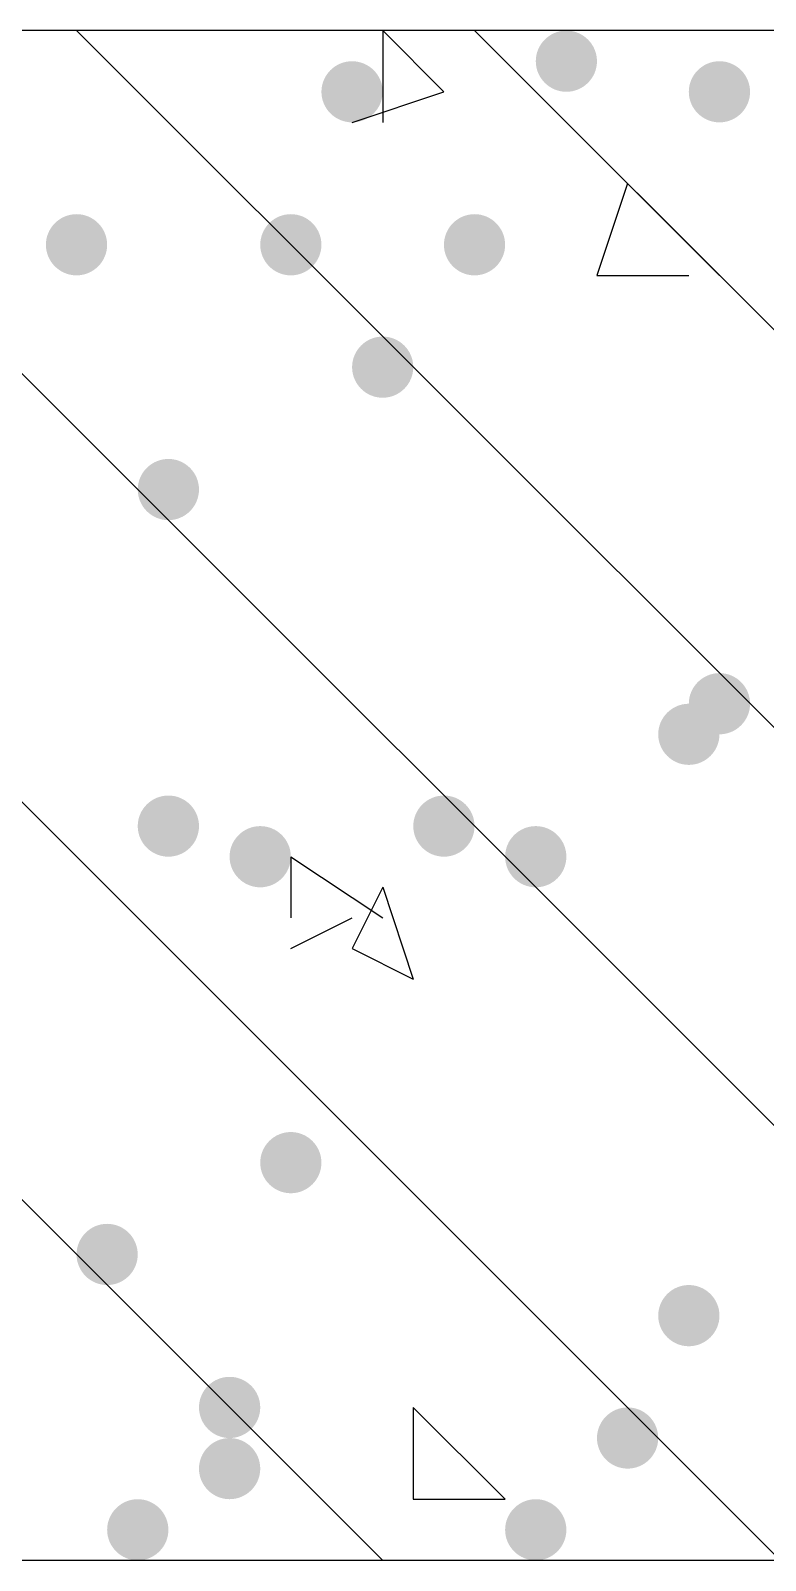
# Model space of a CAD drawing. Header units: inches. Extents: x 11 to 286, y 6 to 196.
# Drawn here: x 136.179 to 137.195, y 109.869 to 111.986 of the extents above; entities that cross this region are included whole.
import ezdxf

# ---------------------------------------------------------------- set-up
doc = ezdxf.new("R2010")
doc.units = ezdxf.units.IN
doc.header["$MEASUREMENT"] = 0
doc.layers.add('PDF_几何图形', color=7, linetype='Continuous')
doc.layers.add('PDF_实体填充', color=7, linetype='Continuous', true_color=0xffffff)

msp = doc.modelspace()

# ---------------------------------------------------------------- hatches: boundary and pattern name
at = {"layer": 'PDF_实体填充', "transparency": 33554559}
h = msp.add_hatch(color=7, dxfattribs=at)
edge = h.paths.add_edge_path(flags=0)
edge.add_spline(control_points=[(136.9624, 111.9434), (136.9624, 111.9202), (136.9434, 111.9011), (136.9201, 111.9011)], knot_values=[0, 0, 0, 0, 1, 1, 1, 1], degree=3, periodic=0)
edge.add_spline(control_points=[(136.9201, 111.9011), (136.8968, 111.9011), (136.8778, 111.9202), (136.8778, 111.9434)], knot_values=[0, 0, 0, 0, 1, 1, 1, 1], degree=3, periodic=0)
edge.add_line((136.8778, 111.9434), (136.8778, 111.9434))
edge.add_spline(control_points=[(136.8778, 111.9434), (136.8778, 111.9667), (136.8968, 111.9858), (136.9201, 111.9858)], knot_values=[0, 0, 0, 0, 1, 1, 1, 1], degree=3, periodic=0)
edge.add_spline(control_points=[(136.9201, 111.9858), (136.9434, 111.9858), (136.9624, 111.9667), (136.9624, 111.9434)], knot_values=[0, 0, 0, 0, 1, 1, 1, 1], degree=3, periodic=0)
edge.add_line((136.9624, 111.9434), (136.9624, 111.9434))
edge.add_line((136.9624, 111.9434), (136.9624, 111.9434))
h = msp.add_hatch(color=7, dxfattribs=at)
edge = h.paths.add_edge_path(flags=0)
edge.add_spline(control_points=[(136.6661, 111.9011), (136.6661, 111.8778), (136.6471, 111.8588), (136.6238, 111.8588)], knot_values=[0, 0, 0, 0, 1, 1, 1, 1], degree=3, periodic=0)
edge.add_spline(control_points=[(136.6238, 111.8588), (136.6005, 111.8588), (136.5814, 111.8778), (136.5814, 111.9011)], knot_values=[0, 0, 0, 0, 1, 1, 1, 1], degree=3, periodic=0)
edge.add_line((136.5814, 111.9011), (136.5814, 111.9011))
edge.add_spline(control_points=[(136.5814, 111.9011), (136.5814, 111.9244), (136.6005, 111.9434), (136.6238, 111.9434)], knot_values=[0, 0, 0, 0, 1, 1, 1, 1], degree=3, periodic=0)
edge.add_spline(control_points=[(136.6238, 111.9434), (136.6471, 111.9434), (136.6661, 111.9244), (136.6661, 111.9011)], knot_values=[0, 0, 0, 0, 1, 1, 1, 1], degree=3, periodic=0)
edge.add_line((136.6661, 111.9011), (136.6661, 111.9011))
edge.add_line((136.6661, 111.9011), (136.6661, 111.9011))
h = msp.add_hatch(color=7, dxfattribs=at)
edge = h.paths.add_edge_path(flags=0)
edge.add_spline(control_points=[(137.1741, 111.9011), (137.1741, 111.8778), (137.1551, 111.8588), (137.1318, 111.8588)], knot_values=[0, 0, 0, 0, 1, 1, 1, 1], degree=3, periodic=0)
edge.add_spline(control_points=[(137.1318, 111.8588), (137.1085, 111.8588), (137.0894, 111.8778), (137.0894, 111.9011)], knot_values=[0, 0, 0, 0, 1, 1, 1, 1], degree=3, periodic=0)
edge.add_line((137.0894, 111.9011), (137.0894, 111.9011))
edge.add_spline(control_points=[(137.0894, 111.9011), (137.0894, 111.9244), (137.1085, 111.9434), (137.1318, 111.9434)], knot_values=[0, 0, 0, 0, 1, 1, 1, 1], degree=3, periodic=0)
edge.add_spline(control_points=[(137.1318, 111.9434), (137.1551, 111.9434), (137.1741, 111.9244), (137.1741, 111.9011)], knot_values=[0, 0, 0, 0, 1, 1, 1, 1], degree=3, periodic=0)
edge.add_line((137.1741, 111.9011), (137.1741, 111.9011))
edge.add_line((137.1741, 111.9011), (137.1741, 111.9011))
h = msp.add_hatch(color=7, dxfattribs=at)
edge = h.paths.add_edge_path(flags=0)
edge.add_spline(control_points=[(136.2851, 111.6894), (136.2851, 111.6662), (136.2661, 111.6471), (136.2428, 111.6471)], knot_values=[0, 0, 0, 0, 1, 1, 1, 1], degree=3, periodic=0)
edge.add_spline(control_points=[(136.2428, 111.6471), (136.2195, 111.6471), (136.2004, 111.6662), (136.2004, 111.6894)], knot_values=[0, 0, 0, 0, 1, 1, 1, 1], degree=3, periodic=0)
edge.add_line((136.2004, 111.6894), (136.2004, 111.6894))
edge.add_spline(control_points=[(136.2004, 111.6894), (136.2004, 111.7127), (136.2195, 111.7318), (136.2428, 111.7318)], knot_values=[0, 0, 0, 0, 1, 1, 1, 1], degree=3, periodic=0)
edge.add_spline(control_points=[(136.2428, 111.7318), (136.2661, 111.7318), (136.2851, 111.7127), (136.2851, 111.6894)], knot_values=[0, 0, 0, 0, 1, 1, 1, 1], degree=3, periodic=0)
edge.add_line((136.2851, 111.6894), (136.2851, 111.6894))
edge.add_line((136.2851, 111.6894), (136.2851, 111.6894))
h = msp.add_hatch(color=7, dxfattribs=at)
edge = h.paths.add_edge_path(flags=0)
edge.add_spline(control_points=[(136.5814, 111.6894), (136.5814, 111.6662), (136.5624, 111.6471), (136.5391, 111.6471)], knot_values=[0, 0, 0, 0, 1, 1, 1, 1], degree=3, periodic=0)
edge.add_spline(control_points=[(136.5391, 111.6471), (136.5158, 111.6471), (136.4968, 111.6662), (136.4968, 111.6894)], knot_values=[0, 0, 0, 0, 1, 1, 1, 1], degree=3, periodic=0)
edge.add_line((136.4968, 111.6894), (136.4968, 111.6894))
edge.add_spline(control_points=[(136.4968, 111.6894), (136.4968, 111.7127), (136.5158, 111.7318), (136.5391, 111.7318)], knot_values=[0, 0, 0, 0, 1, 1, 1, 1], degree=3, periodic=0)
edge.add_spline(control_points=[(136.5391, 111.7318), (136.5624, 111.7318), (136.5814, 111.7127), (136.5814, 111.6894)], knot_values=[0, 0, 0, 0, 1, 1, 1, 1], degree=3, periodic=0)
edge.add_line((136.5814, 111.6894), (136.5814, 111.6894))
edge.add_line((136.5814, 111.6894), (136.5814, 111.6894))
h = msp.add_hatch(color=7, dxfattribs=at)
edge = h.paths.add_edge_path(flags=0)
edge.add_spline(control_points=[(136.8354, 111.6894), (136.8354, 111.6662), (136.8164, 111.6471), (136.7931, 111.6471)], knot_values=[0, 0, 0, 0, 1, 1, 1, 1], degree=3, periodic=0)
edge.add_spline(control_points=[(136.7931, 111.6471), (136.7698, 111.6471), (136.7508, 111.6662), (136.7508, 111.6894)], knot_values=[0, 0, 0, 0, 1, 1, 1, 1], degree=3, periodic=0)
edge.add_line((136.7508, 111.6894), (136.7508, 111.6894))
edge.add_spline(control_points=[(136.7508, 111.6894), (136.7508, 111.7127), (136.7698, 111.7318), (136.7931, 111.7318)], knot_values=[0, 0, 0, 0, 1, 1, 1, 1], degree=3, periodic=0)
edge.add_spline(control_points=[(136.7931, 111.7318), (136.8164, 111.7318), (136.8354, 111.7127), (136.8354, 111.6894)], knot_values=[0, 0, 0, 0, 1, 1, 1, 1], degree=3, periodic=0)
edge.add_line((136.8354, 111.6894), (136.8354, 111.6894))
edge.add_line((136.8354, 111.6894), (136.8354, 111.6894))
h = msp.add_hatch(color=7, dxfattribs=at)
edge = h.paths.add_edge_path(flags=0)
edge.add_spline(control_points=[(136.7084, 111.5201), (136.7084, 111.4968), (136.6894, 111.4778), (136.6661, 111.4778)], knot_values=[0, 0, 0, 0, 1, 1, 1, 1], degree=3, periodic=0)
edge.add_spline(control_points=[(136.6661, 111.4778), (136.6428, 111.4778), (136.6238, 111.4968), (136.6238, 111.5201)], knot_values=[0, 0, 0, 0, 1, 1, 1, 1], degree=3, periodic=0)
edge.add_line((136.6238, 111.5201), (136.6238, 111.5201))
edge.add_spline(control_points=[(136.6238, 111.5201), (136.6238, 111.5434), (136.6428, 111.5624), (136.6661, 111.5624)], knot_values=[0, 0, 0, 0, 1, 1, 1, 1], degree=3, periodic=0)
edge.add_spline(control_points=[(136.6661, 111.5624), (136.6894, 111.5624), (136.7084, 111.5434), (136.7084, 111.5201)], knot_values=[0, 0, 0, 0, 1, 1, 1, 1], degree=3, periodic=0)
edge.add_line((136.7084, 111.5201), (136.7084, 111.5201))
edge.add_line((136.7084, 111.5201), (136.7084, 111.5201))
h = msp.add_hatch(color=7, dxfattribs=at)
edge = h.paths.add_edge_path(flags=0)
edge.add_spline(control_points=[(136.4121, 111.3508), (136.4121, 111.3275), (136.3931, 111.3084), (136.3698, 111.3084)], knot_values=[0, 0, 0, 0, 1, 1, 1, 1], degree=3, periodic=0)
edge.add_spline(control_points=[(136.3698, 111.3084), (136.3465, 111.3084), (136.3274, 111.3275), (136.3274, 111.3508)], knot_values=[0, 0, 0, 0, 1, 1, 1, 1], degree=3, periodic=0)
edge.add_line((136.3274, 111.3508), (136.3274, 111.3508))
edge.add_spline(control_points=[(136.3274, 111.3508), (136.3274, 111.3741), (136.3465, 111.3931), (136.3698, 111.3931)], knot_values=[0, 0, 0, 0, 1, 1, 1, 1], degree=3, periodic=0)
edge.add_spline(control_points=[(136.3698, 111.3931), (136.3931, 111.3931), (136.4121, 111.3741), (136.4121, 111.3508)], knot_values=[0, 0, 0, 0, 1, 1, 1, 1], degree=3, periodic=0)
edge.add_line((136.4121, 111.3508), (136.4121, 111.3508))
edge.add_line((136.4121, 111.3508), (136.4121, 111.3508))
h = msp.add_hatch(color=7, dxfattribs=at)
edge = h.paths.add_edge_path(flags=0)
edge.add_spline(control_points=[(137.1741, 111.0544), (137.1741, 111.0312), (137.1551, 111.0121), (137.1318, 111.0121)], knot_values=[0, 0, 0, 0, 1, 1, 1, 1], degree=3, periodic=0)
edge.add_spline(control_points=[(137.1318, 111.0121), (137.1085, 111.0121), (137.0894, 111.0312), (137.0894, 111.0544)], knot_values=[0, 0, 0, 0, 1, 1, 1, 1], degree=3, periodic=0)
edge.add_line((137.0894, 111.0544), (137.0894, 111.0544))
edge.add_spline(control_points=[(137.0894, 111.0544), (137.0894, 111.0777), (137.1085, 111.0968), (137.1318, 111.0968)], knot_values=[0, 0, 0, 0, 1, 1, 1, 1], degree=3, periodic=0)
edge.add_spline(control_points=[(137.1318, 111.0968), (137.1551, 111.0968), (137.1741, 111.0777), (137.1741, 111.0544)], knot_values=[0, 0, 0, 0, 1, 1, 1, 1], degree=3, periodic=0)
edge.add_line((137.1741, 111.0544), (137.1741, 111.0544))
edge.add_line((137.1741, 111.0544), (137.1741, 111.0544))
h = msp.add_hatch(color=7, dxfattribs=at)
edge = h.paths.add_edge_path(flags=0)
edge.add_spline(control_points=[(137.1318, 111.0121), (137.1318, 110.9888), (137.1127, 110.9698), (137.0894, 110.9698)], knot_values=[0, 0, 0, 0, 1, 1, 1, 1], degree=3, periodic=0)
edge.add_spline(control_points=[(137.0894, 110.9698), (137.0662, 110.9698), (137.0471, 110.9888), (137.0471, 111.0121)], knot_values=[0, 0, 0, 0, 1, 1, 1, 1], degree=3, periodic=0)
edge.add_line((137.0471, 111.0121), (137.0471, 111.0121))
edge.add_spline(control_points=[(137.0471, 111.0121), (137.0471, 111.0354), (137.0662, 111.0544), (137.0894, 111.0544)], knot_values=[0, 0, 0, 0, 1, 1, 1, 1], degree=3, periodic=0)
edge.add_spline(control_points=[(137.0894, 111.0544), (137.1127, 111.0544), (137.1318, 111.0354), (137.1318, 111.0121)], knot_values=[0, 0, 0, 0, 1, 1, 1, 1], degree=3, periodic=0)
edge.add_line((137.1318, 111.0121), (137.1318, 111.0121))
edge.add_line((137.1318, 111.0121), (137.1318, 111.0121))
h = msp.add_hatch(color=7, dxfattribs=at)
edge = h.paths.add_edge_path(flags=0)
edge.add_spline(control_points=[(136.4121, 110.8851), (136.4121, 110.8618), (136.3931, 110.8428), (136.3698, 110.8428)], knot_values=[0, 0, 0, 0, 1, 1, 1, 1], degree=3, periodic=0)
edge.add_spline(control_points=[(136.3698, 110.8428), (136.3465, 110.8428), (136.3274, 110.8618), (136.3274, 110.8851)], knot_values=[0, 0, 0, 0, 1, 1, 1, 1], degree=3, periodic=0)
edge.add_line((136.3274, 110.8851), (136.3274, 110.8851))
edge.add_spline(control_points=[(136.3274, 110.8851), (136.3274, 110.9084), (136.3465, 110.9274), (136.3698, 110.9274)], knot_values=[0, 0, 0, 0, 1, 1, 1, 1], degree=3, periodic=0)
edge.add_spline(control_points=[(136.3698, 110.9274), (136.3931, 110.9274), (136.4121, 110.9084), (136.4121, 110.8851)], knot_values=[0, 0, 0, 0, 1, 1, 1, 1], degree=3, periodic=0)
edge.add_line((136.4121, 110.8851), (136.4121, 110.8851))
edge.add_line((136.4121, 110.8851), (136.4121, 110.8851))
h = msp.add_hatch(color=7, dxfattribs=at)
edge = h.paths.add_edge_path(flags=0)
edge.add_spline(control_points=[(136.7931, 110.8851), (136.7931, 110.8618), (136.7741, 110.8428), (136.7508, 110.8428)], knot_values=[0, 0, 0, 0, 1, 1, 1, 1], degree=3, periodic=0)
edge.add_spline(control_points=[(136.7508, 110.8428), (136.7275, 110.8428), (136.7084, 110.8618), (136.7084, 110.8851)], knot_values=[0, 0, 0, 0, 1, 1, 1, 1], degree=3, periodic=0)
edge.add_line((136.7084, 110.8851), (136.7084, 110.8851))
edge.add_spline(control_points=[(136.7084, 110.8851), (136.7084, 110.9084), (136.7275, 110.9274), (136.7508, 110.9274)], knot_values=[0, 0, 0, 0, 1, 1, 1, 1], degree=3, periodic=0)
edge.add_spline(control_points=[(136.7508, 110.9274), (136.7741, 110.9274), (136.7931, 110.9084), (136.7931, 110.8851)], knot_values=[0, 0, 0, 0, 1, 1, 1, 1], degree=3, periodic=0)
edge.add_line((136.7931, 110.8851), (136.7931, 110.8851))
edge.add_line((136.7931, 110.8851), (136.7931, 110.8851))
h = msp.add_hatch(color=7, dxfattribs=at)
edge = h.paths.add_edge_path(flags=0)
edge.add_spline(control_points=[(136.5391, 110.8428), (136.5391, 110.8195), (136.5201, 110.8004), (136.4968, 110.8004)], knot_values=[0, 0, 0, 0, 1, 1, 1, 1], degree=3, periodic=0)
edge.add_spline(control_points=[(136.4968, 110.8004), (136.4735, 110.8004), (136.4544, 110.8195), (136.4544, 110.8428)], knot_values=[0, 0, 0, 0, 1, 1, 1, 1], degree=3, periodic=0)
edge.add_line((136.4544, 110.8428), (136.4544, 110.8428))
edge.add_spline(control_points=[(136.4544, 110.8428), (136.4544, 110.8661), (136.4735, 110.8851), (136.4968, 110.8851)], knot_values=[0, 0, 0, 0, 1, 1, 1, 1], degree=3, periodic=0)
edge.add_spline(control_points=[(136.4968, 110.8851), (136.5201, 110.8851), (136.5391, 110.8661), (136.5391, 110.8428)], knot_values=[0, 0, 0, 0, 1, 1, 1, 1], degree=3, periodic=0)
edge.add_line((136.5391, 110.8428), (136.5391, 110.8428))
edge.add_line((136.5391, 110.8428), (136.5391, 110.8428))
h = msp.add_hatch(color=7, dxfattribs=at)
edge = h.paths.add_edge_path(flags=0)
edge.add_spline(control_points=[(136.9201, 110.8428), (136.9201, 110.8195), (136.9011, 110.8004), (136.8778, 110.8004)], knot_values=[0, 0, 0, 0, 1, 1, 1, 1], degree=3, periodic=0)
edge.add_spline(control_points=[(136.8778, 110.8004), (136.8545, 110.8004), (136.8354, 110.8195), (136.8354, 110.8428)], knot_values=[0, 0, 0, 0, 1, 1, 1, 1], degree=3, periodic=0)
edge.add_line((136.8354, 110.8428), (136.8354, 110.8428))
edge.add_spline(control_points=[(136.8354, 110.8428), (136.8354, 110.8661), (136.8545, 110.8851), (136.8778, 110.8851)], knot_values=[0, 0, 0, 0, 1, 1, 1, 1], degree=3, periodic=0)
edge.add_spline(control_points=[(136.8778, 110.8851), (136.9011, 110.8851), (136.9201, 110.8661), (136.9201, 110.8428)], knot_values=[0, 0, 0, 0, 1, 1, 1, 1], degree=3, periodic=0)
edge.add_line((136.9201, 110.8428), (136.9201, 110.8428))
edge.add_line((136.9201, 110.8428), (136.9201, 110.8428))
h = msp.add_hatch(color=7, dxfattribs=at)
edge = h.paths.add_edge_path(flags=0)
edge.add_spline(control_points=[(136.5814, 110.4194), (136.5814, 110.3962), (136.5624, 110.3771), (136.5391, 110.3771)], knot_values=[0, 0, 0, 0, 1, 1, 1, 1], degree=3, periodic=0)
edge.add_spline(control_points=[(136.5391, 110.3771), (136.5158, 110.3771), (136.4968, 110.3962), (136.4968, 110.4194)], knot_values=[0, 0, 0, 0, 1, 1, 1, 1], degree=3, periodic=0)
edge.add_line((136.4968, 110.4194), (136.4968, 110.4194))
edge.add_spline(control_points=[(136.4968, 110.4194), (136.4968, 110.4427), (136.5158, 110.4618), (136.5391, 110.4618)], knot_values=[0, 0, 0, 0, 1, 1, 1, 1], degree=3, periodic=0)
edge.add_spline(control_points=[(136.5391, 110.4618), (136.5624, 110.4618), (136.5814, 110.4427), (136.5814, 110.4194)], knot_values=[0, 0, 0, 0, 1, 1, 1, 1], degree=3, periodic=0)
edge.add_line((136.5814, 110.4194), (136.5814, 110.4194))
edge.add_line((136.5814, 110.4194), (136.5814, 110.4194))
h = msp.add_hatch(color=7, dxfattribs=at)
edge = h.paths.add_edge_path(flags=0)
edge.add_spline(control_points=[(136.3274, 110.2924), (136.3274, 110.2692), (136.3084, 110.2501), (136.2851, 110.2501)], knot_values=[0, 0, 0, 0, 1, 1, 1, 1], degree=3, periodic=0)
edge.add_spline(control_points=[(136.2851, 110.2501), (136.2618, 110.2501), (136.2428, 110.2692), (136.2428, 110.2924)], knot_values=[0, 0, 0, 0, 1, 1, 1, 1], degree=3, periodic=0)
edge.add_line((136.2428, 110.2924), (136.2428, 110.2924))
edge.add_spline(control_points=[(136.2428, 110.2924), (136.2428, 110.3157), (136.2618, 110.3348), (136.2851, 110.3348)], knot_values=[0, 0, 0, 0, 1, 1, 1, 1], degree=3, periodic=0)
edge.add_spline(control_points=[(136.2851, 110.3348), (136.3084, 110.3348), (136.3274, 110.3157), (136.3274, 110.2924)], knot_values=[0, 0, 0, 0, 1, 1, 1, 1], degree=3, periodic=0)
edge.add_line((136.3274, 110.2924), (136.3274, 110.2924))
edge.add_line((136.3274, 110.2924), (136.3274, 110.2924))
h = msp.add_hatch(color=7, dxfattribs=at)
edge = h.paths.add_edge_path(flags=0)
edge.add_spline(control_points=[(137.1318, 110.2078), (137.1318, 110.1845), (137.1127, 110.1654), (137.0894, 110.1654)], knot_values=[0, 0, 0, 0, 1, 1, 1, 1], degree=3, periodic=0)
edge.add_spline(control_points=[(137.0894, 110.1654), (137.0662, 110.1654), (137.0471, 110.1845), (137.0471, 110.2078)], knot_values=[0, 0, 0, 0, 1, 1, 1, 1], degree=3, periodic=0)
edge.add_line((137.0471, 110.2078), (137.0471, 110.2078))
edge.add_spline(control_points=[(137.0471, 110.2078), (137.0471, 110.2311), (137.0662, 110.2501), (137.0894, 110.2501)], knot_values=[0, 0, 0, 0, 1, 1, 1, 1], degree=3, periodic=0)
edge.add_spline(control_points=[(137.0894, 110.2501), (137.1127, 110.2501), (137.1318, 110.2311), (137.1318, 110.2078)], knot_values=[0, 0, 0, 0, 1, 1, 1, 1], degree=3, periodic=0)
edge.add_line((137.1318, 110.2078), (137.1318, 110.2078))
edge.add_line((137.1318, 110.2078), (137.1318, 110.2078))
h = msp.add_hatch(color=7, dxfattribs=at)
edge = h.paths.add_edge_path(flags=0)
edge.add_spline(control_points=[(136.4968, 110.0808), (136.4968, 110.0575), (136.4777, 110.0384), (136.4544, 110.0384)], knot_values=[0, 0, 0, 0, 1, 1, 1, 1], degree=3, periodic=0)
edge.add_spline(control_points=[(136.4544, 110.0384), (136.4312, 110.0384), (136.4121, 110.0575), (136.4121, 110.0808)], knot_values=[0, 0, 0, 0, 1, 1, 1, 1], degree=3, periodic=0)
edge.add_line((136.4121, 110.0808), (136.4121, 110.0808))
edge.add_spline(control_points=[(136.4121, 110.0808), (136.4121, 110.1041), (136.4312, 110.1231), (136.4544, 110.1231)], knot_values=[0, 0, 0, 0, 1, 1, 1, 1], degree=3, periodic=0)
edge.add_spline(control_points=[(136.4544, 110.1231), (136.4777, 110.1231), (136.4968, 110.1041), (136.4968, 110.0808)], knot_values=[0, 0, 0, 0, 1, 1, 1, 1], degree=3, periodic=0)
edge.add_line((136.4968, 110.0808), (136.4968, 110.0808))
edge.add_line((136.4968, 110.0808), (136.4968, 110.0808))
h = msp.add_hatch(color=7, dxfattribs=at)
edge = h.paths.add_edge_path(flags=0)
edge.add_spline(control_points=[(137.0471, 110.0384), (137.0471, 110.0152), (137.0281, 109.9961), (137.0048, 109.9961)], knot_values=[0, 0, 0, 0, 1, 1, 1, 1], degree=3, periodic=0)
edge.add_spline(control_points=[(137.0048, 109.9961), (136.9815, 109.9961), (136.9624, 110.0152), (136.9624, 110.0384)], knot_values=[0, 0, 0, 0, 1, 1, 1, 1], degree=3, periodic=0)
edge.add_line((136.9624, 110.0384), (136.9624, 110.0384))
edge.add_spline(control_points=[(136.9624, 110.0384), (136.9624, 110.0617), (136.9815, 110.0808), (137.0048, 110.0808)], knot_values=[0, 0, 0, 0, 1, 1, 1, 1], degree=3, periodic=0)
edge.add_spline(control_points=[(137.0048, 110.0808), (137.0281, 110.0808), (137.0471, 110.0617), (137.0471, 110.0384)], knot_values=[0, 0, 0, 0, 1, 1, 1, 1], degree=3, periodic=0)
edge.add_line((137.0471, 110.0384), (137.0471, 110.0384))
edge.add_line((137.0471, 110.0384), (137.0471, 110.0384))
h = msp.add_hatch(color=7, dxfattribs=at)
edge = h.paths.add_edge_path(flags=0)
edge.add_spline(control_points=[(136.4968, 109.9961), (136.4968, 109.9728), (136.4777, 109.9538), (136.4544, 109.9538)], knot_values=[0, 0, 0, 0, 1, 1, 1, 1], degree=3, periodic=0)
edge.add_spline(control_points=[(136.4544, 109.9538), (136.4312, 109.9538), (136.4121, 109.9728), (136.4121, 109.9961)], knot_values=[0, 0, 0, 0, 1, 1, 1, 1], degree=3, periodic=0)
edge.add_line((136.4121, 109.9961), (136.4121, 109.9961))
edge.add_spline(control_points=[(136.4121, 109.9961), (136.4121, 110.0194), (136.4312, 110.0384), (136.4544, 110.0384)], knot_values=[0, 0, 0, 0, 1, 1, 1, 1], degree=3, periodic=0)
edge.add_spline(control_points=[(136.4544, 110.0384), (136.4777, 110.0384), (136.4968, 110.0194), (136.4968, 109.9961)], knot_values=[0, 0, 0, 0, 1, 1, 1, 1], degree=3, periodic=0)
edge.add_line((136.4968, 109.9961), (136.4968, 109.9961))
edge.add_line((136.4968, 109.9961), (136.4968, 109.9961))
h = msp.add_hatch(color=7, dxfattribs=at)
edge = h.paths.add_edge_path(flags=0)
edge.add_spline(control_points=[(136.3698, 109.9114), (136.3698, 109.8882), (136.3507, 109.8691), (136.3274, 109.8691)], knot_values=[0, 0, 0, 0, 1, 1, 1, 1], degree=3, periodic=0)
edge.add_spline(control_points=[(136.3274, 109.8691), (136.3042, 109.8691), (136.2851, 109.8882), (136.2851, 109.9114)], knot_values=[0, 0, 0, 0, 1, 1, 1, 1], degree=3, periodic=0)
edge.add_line((136.2851, 109.9114), (136.2851, 109.9114))
edge.add_spline(control_points=[(136.2851, 109.9114), (136.2851, 109.9347), (136.3042, 109.9538), (136.3274, 109.9538)], knot_values=[0, 0, 0, 0, 1, 1, 1, 1], degree=3, periodic=0)
edge.add_spline(control_points=[(136.3274, 109.9538), (136.3507, 109.9538), (136.3698, 109.9347), (136.3698, 109.9114)], knot_values=[0, 0, 0, 0, 1, 1, 1, 1], degree=3, periodic=0)
edge.add_line((136.3698, 109.9114), (136.3698, 109.9114))
edge.add_line((136.3698, 109.9114), (136.3698, 109.9114))
h = msp.add_hatch(color=7, dxfattribs=at)
edge = h.paths.add_edge_path(flags=0)
edge.add_spline(control_points=[(136.9201, 109.9114), (136.9201, 109.8882), (136.9011, 109.8691), (136.8778, 109.8691)], knot_values=[0, 0, 0, 0, 1, 1, 1, 1], degree=3, periodic=0)
edge.add_spline(control_points=[(136.8778, 109.8691), (136.8545, 109.8691), (136.8354, 109.8882), (136.8354, 109.9114)], knot_values=[0, 0, 0, 0, 1, 1, 1, 1], degree=3, periodic=0)
edge.add_line((136.8354, 109.9114), (136.8354, 109.9114))
edge.add_spline(control_points=[(136.8354, 109.9114), (136.8354, 109.9347), (136.8545, 109.9538), (136.8778, 109.9538)], knot_values=[0, 0, 0, 0, 1, 1, 1, 1], degree=3, periodic=0)
edge.add_spline(control_points=[(136.8778, 109.9538), (136.9011, 109.9538), (136.9201, 109.9347), (136.9201, 109.9114)], knot_values=[0, 0, 0, 0, 1, 1, 1, 1], degree=3, periodic=0)
edge.add_line((136.9201, 109.9114), (136.9201, 109.9114))
edge.add_line((136.9201, 109.9114), (136.9201, 109.9114))

# ---------------------------------------------------------------- linework, layer by layer
at = {"layer": 'PDF_几何图形'}
for p, q in [((161.7698, 111.9858), (133.0678, 111.9858)), ((134.5494, 111.9858), (136.6661, 109.8691)), ((135.0998, 111.9858), (137.2164, 109.8691)), ((135.6924, 111.9858), (137.8091, 109.8691)), ((136.2428, 111.9858), (138.3594, 109.8691)), ((136.6661, 111.9858), (136.7508, 111.9011)), ((136.6661, 111.9858), (136.6661, 111.8588)), ((136.7931, 111.9858), (138.9098, 109.8691)), ((136.6238, 111.8588), (136.7508, 111.9011)), ((137.0048, 111.7741), (136.9624, 111.6471)), ((137.0048, 111.7741), (137.1318, 111.6471)), ((136.9624, 111.6471), (137.0894, 111.6471)), ((136.5391, 110.8428), (136.6661, 110.7581)), ((136.5391, 110.8428), (136.5391, 110.7581)), ((136.6661, 110.8004), (136.6238, 110.7158)), ((136.6661, 110.8004), (136.7084, 110.6734)), ((136.5391, 110.7158), (136.6238, 110.7581)), ((136.6238, 110.7158), (136.7084, 110.6734)), ((136.7084, 110.0808), (136.8354, 109.9538)), ((136.7084, 110.0808), (136.7084, 109.9538)), ((136.7084, 109.9538), (136.8354, 109.9538)), ((161.7698, 109.8691), (133.0678, 109.8691))]:
    msp.add_line(p, q, dxfattribs=at)

doc.saveas('drawing.dxf')
